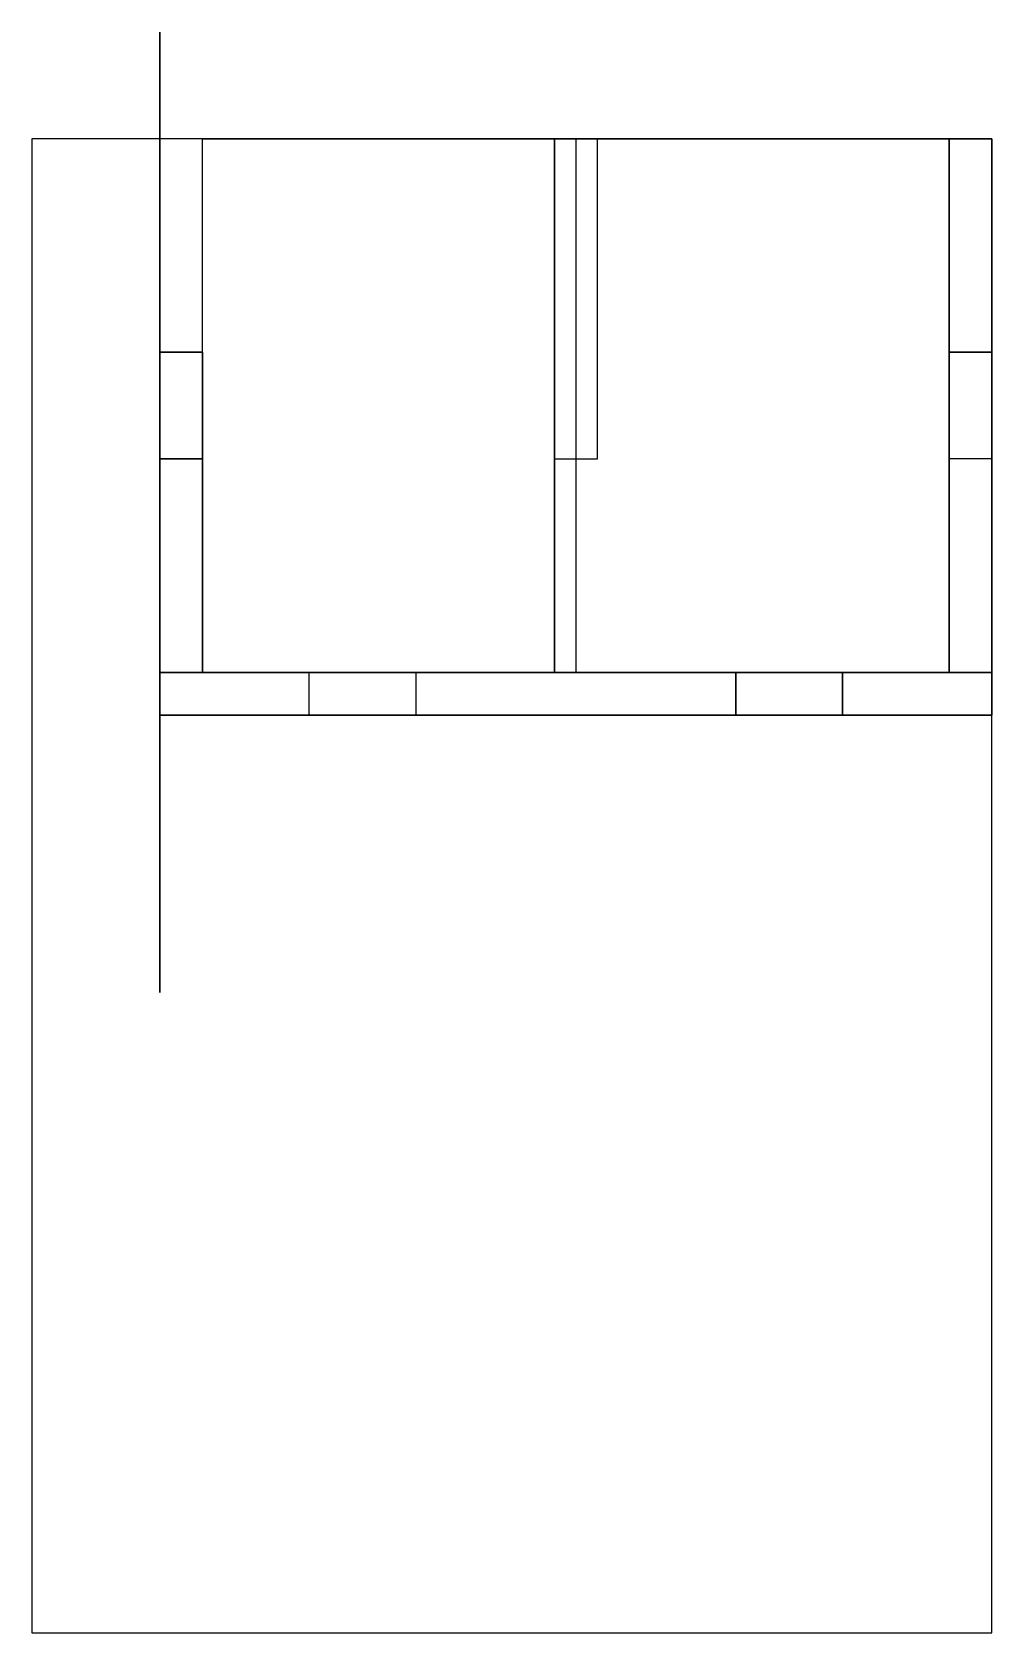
# Model space of a CAD drawing. Header units: centimetres. Extents: x -1.6 to 7.4, y -9 to 6.
import ezdxf

# ---------------------------------------------------------------- set-up
doc = ezdxf.new("R2010")
doc.units = ezdxf.units.CM
doc.header["$MEASUREMENT"] = 0
for name, color, linetype in [('SimpleBox_Finished v2_Sketch1', 7, 'Continuous'), ('SimpleBox_Finished v2_Sketch10', 7, 'Continuous'), ('SimpleBox_Finished v2_Sketch11', 7, 'Continuous'), ('SimpleBox_Finished v2_Sketch2', 7, 'Continuous'), ('SimpleBox_Finished v2_Sketch3', 7, 'Continuous'), ('SimpleBox_Finished v2_Sketch4', 7, 'Continuous'), ('SimpleBox_Finished v2_Sketch5', 7, 'Continuous'), ('SimpleBox_Finished v2_Sketch6', 7, 'Continuous'), ('SimpleBox_Finished v2_Sketch8', 7, 'Continuous'), ('SimpleBox_Finished v2_Sketch9', 7, 'Continuous')]:
    doc.layers.add(name, color=color, linetype=linetype)

msp = doc.modelspace()

# ---------------------------------------------------------------- linework, layer by layer
at = {"layer": 'SimpleBox_Finished v2_Sketch1'}
for p, q in [((0, 0), (0, 5)), ((0, 5), (7, 5)), ((3.5, 5), (3.5, 0)), ((7, 5), (7, 0)), ((-0.4, 3), (-0.4, 2)), ((0, 3), (-0.4, 3)), ((0, 2), (0, 3)), ((7, 3), (7.4, 3)), ((7, 2), (7, 3)), ((7.4, 3), (7.4, 2)), ((-0.4, 2), (0, 2)), ((7.4, 2), (7, 2)), ((7, 0), (0, 0)), ((5, 0), (5, -0.4)), ((6, 0), (5, 0)), ((6, -0.4), (6, 0)), ((1, -0.4), (1, 0)), ((1, 0), (2, 0)), ((2, 0), (2, -0.4)), ((2, -0.4), (1, -0.4)), ((5, -0.4), (6, -0.4))]:
    msp.add_line(p, q, dxfattribs=at)
msp.add_point((0, 0), dxfattribs=at)
at = {"layer": 'SimpleBox_Finished v2_Sketch10'}
for p, q in [((3.3, 0), (3.3, 5)), ((3.3, 5, -6.9), (3.3, 2, -6.9)), ((3.3, 2, -7.3), (3.3, 5, -7.3)), ((3.3, 5, -7.3), (3.3, 5, -6.9)), ((3.3, 5), (3.3, 5, -14.2)), ((3.3, 5, -14.2), (3.3, 0, -14.2)), ((3.3, 2, -7.3), (3.3, 3, -7.3)), ((3.3, 3, -6.9), (3.3, 2, -6.9)), ((3.3, 2, -6.9), (3.3, 2, -7.3)), ((3.3, 2, -6.9), (3.3, 2, -7.3)), ((3.3, 0, -14.2), (3.3, 0))]:
    msp.add_line(p, q, dxfattribs=at)
msp.add_point((3.3, 0), dxfattribs=at)
at = {"layer": 'SimpleBox_Finished v2_Sketch11'}
for p, q in [((7, 5, -7.3), (0, 5, -7.3)), ((0, 0, -7.3), (0, 5, -7.3)), ((0, 5, -7.3), (7, 5, -7.3)), ((3.3, 5, -7.3), (3.3, 2, -7.3)), ((3.7, 5, -7.3), (3.3, 5, -7.3)), ((3.7, 2, -7.3), (3.7, 5, -7.3)), ((7, 5, -7.3), (7, 0, -7.3)), ((-0.4, 2, -7.3), (-0.4, 3, -7.3)), ((-0.4, 3, -7.3), (-0.4, 2, -7.3)), ((-0.4, 3, -7.3), (0, 3, -7.3)), ((-0.4, 3, -7.3), (0, 3, -7.3)), ((0, 3, -7.3), (0, 2, -7.3)), ((7, 2, -7.3), (7, 3, -7.3)), ((7, 3, -7.3), (7.4, 3, -7.3)), ((7.4, 3, -7.3), (7, 3, -7.3)), ((7.4, 3, -7.3), (7.4, 2, -7.3)), ((7.4, 2, -7.3), (7.4, 3, -7.3)), ((0, 2, -7.3), (-0.4, 2, -7.3)), ((-0.4, 2, -7.3), (0, 2, -7.3)), ((0, 2, -7.3), (0, 0, -7.3)), ((3.3, 2, -7.3), (3.7, 2, -7.3)), ((7.4, 2, -7.3), (7, 2, -7.3)), ((7, 0, -7.3), (7, 2, -7.3)), ((7.4, 2, -7.3), (7, 2, -7.3)), ((-0.4, 0, -7.3), (7.4, 0, -7.3)), ((7, 0, -7.3), (0, 0, -7.3))]:
    msp.add_line(p, q, dxfattribs=at)
msp.add_point((0, 0, -7.3), dxfattribs=at)
at = {"layer": 'SimpleBox_Finished v2_Sketch2'}
for p, q in [((7.4, 5, 0.4), (7.4, 5, -14.6)), ((7.4, 0, 0.4), (7.4, 5, 0.4)), ((7.4, 5, -14.6), (7.4, 0, -14.6)), ((7.4, 5), (7.4, 5, 0.4)), ((7.4, 3), (7.4, 3, 0.4)), ((7.4, 3, 0.4), (7.4, 2, 0.4)), ((7.4, 2), (7.4, 3)), ((7.4, 2, 0.4), (7.4, 2)), ((7.4, 0, -0.6), (7.4, -0.4, -0.6)), ((7.4, -0.4, -12.6), (7.4, 0, -12.6)), ((7.4, 0, -14.6), (7.4, 0, 0.4)), ((7.4, 0, -13.6), (7.4, -0.4, -13.6)), ((7.4, -0.4, -1.6), (7.4, 0, -1.6)), ((7.4, 0, -1.6), (7.4, 0, -0.6)), ((7.4, 0, -12.6), (7.4, 0, -13.6)), ((7.4, -0.4, -0.6), (7.4, -0.4, -1.6)), ((7.4, -0.4, -13.6), (7.4, -0.4, -12.6))]:
    msp.add_line(p, q, dxfattribs=at)
msp.add_point((7.4, 0), dxfattribs=at)
at = {"layer": 'SimpleBox_Finished v2_Sketch3'}
for p, q in [((-1.6, 5, -14.6), (-1.6, -9, -14.6)), ((7.4, 5, -14.6), (-1.6, 5, -14.6)), ((0, 3, -14.6), (0, 5, -14.6)), ((0, 5, -14.6), (7, 5, -14.6)), ((7, 0, -14.6), (7, 5, -14.6)), ((7, 5, -14.6), (7.4, 5, -14.6)), ((7, 5, -14.6), (7, 3, -14.6)), ((7.4, 5, -14.6), (7.4, 0, -14.6)), ((7.4, -9, -14.6), (7.4, 5, -14.6)), ((-0.4, 2, -14.6), (-0.4, 3, -14.6)), ((-0.4, 3, -14.6), (0, 3, -14.6)), ((7, 3, -14.6), (7.4, 3, -14.6)), ((7.4, 3, -14.6), (7.4, 2, -14.6)), ((0, 2, -14.6), (-0.4, 2, -14.6)), ((0, 0, -14.6), (0, 2, -14.6)), ((0, 0, -14.6), (0, 2, -14.6)), ((7, 2, -14.6), (7, 0, -14.6)), ((7.4, 2, -14.6), (7, 2, -14.6)), ((1, 0, -14.6), (0, 0, -14.6)), ((5, 0, -14.6), (2, 0, -14.6)), ((5, -0.4, -14.6), (5, 0, -14.6)), ((7, 0, -14.6), (6, 0, -14.6)), ((6, 0, -14.6), (6, -0.4, -14.6)), ((1, -0.4, -14.6), (1, 0, -14.6)), ((2, 0, -14.6), (2, -0.4, -14.6)), ((7.4, 0, -14.6), (7, 0, -14.6)), ((2, -0.4, -14.6), (1, -0.4, -14.6)), ((2, -0.4, -14.6), (1, -0.4, -14.6)), ((6, -0.4, -14.6), (5, -0.4, -14.6)), ((-1.6, -9, -14.6), (7.4, -9, -14.6))]:
    msp.add_line(p, q, dxfattribs=at)
msp.add_point((0, 0, -14.6), dxfattribs=at)
at = {"layer": 'SimpleBox_Finished v2_Sketch4'}
for p, q in [((-0.4, 6, 1), (-0.4, -3, 1)), ((-0.4, -3, -16), (-0.4, 6, -16)), ((-0.4, 6, -16), (-0.4, 6, 1)), ((-0.4, 3, 0.4), (-0.4, 5, 0.4)), ((-0.4, 5, 0.4), (-0.4, 5, -14.6)), ((-0.4, 5, -14.6), (-0.4, 0, -14.6)), ((-0.4, 3, -14.6), (-0.4, 2, -14.6)), ((-0.4, 3), (-0.4, 3, 0.4)), ((-0.4, 2, -14.2), (-0.4, 3, -14.2)), ((-0.4, 3, -14.2), (-0.4, 3, -14.6)), ((-0.4, 2), (-0.4, 3)), ((-0.4, 2, 0.4), (-0.4, 2)), ((-0.4, 2, -14.6), (-0.4, 2, -14.2)), ((-0.4, 0, 0.4), (-0.4, 2, 0.4)), ((-0.4, 0, -0.6), (-0.4, 0, 0.4)), ((-0.4, -0.4, -0.6), (-0.4, 0, -0.6)), ((-0.4, -0.4, -12.6), (-0.4, 0, -12.6)), ((-0.4, 0, -13.6), (-0.4, -0.4, -13.6)), ((-0.4, 0, -14.6), (-0.4, 0, -13.6)), ((-0.4, 0, -12.6), (-0.4, 0, -1.6)), ((-0.4, 0, -1.6), (-0.4, -0.4, -1.6)), ((-0.4, -0.4, -1.6), (-0.4, -0.4, -0.6)), ((-0.4, -0.4, -13.6), (-0.4, -0.4, -12.6)), ((-0.4, -3, 1), (-0.4, -3, -16))]:
    msp.add_line(p, q, dxfattribs=at)
msp.add_point((-0.4, 0), dxfattribs=at)
at = {"layer": 'SimpleBox_Finished v2_Sketch5'}
for p, q in [((-0.4, 5, 0.4), (-0.4, 5, -14.6)), ((-0.4, 5, -14.6), (-0.4, 3, -14.6)), ((-0.4, 3, 0.4), (-0.4, 5, 0.4)), ((-0.4, 3, -14.2), (-0.4, 2, -14.2)), ((-0.4, 3, -14.6), (-0.4, 3, -14.2)), ((-0.4, 2, -7.3), (-0.4, 3, -7.3)), ((-0.4, 3), (-0.4, 3, 0.4)), ((-0.4, 3, -6.9), (-0.4, 2, -6.9)), ((-0.4, 2), (-0.4, 3)), ((-0.4, 3, -7.3), (-0.4, 3, -6.9)), ((-0.4, 2, 0.4), (-0.4, 2)), ((-0.4, 2, -14.6), (-0.4, 0, -14.6)), ((-0.4, 2, -6.9), (-0.4, 2, -7.3)), ((-0.4, 2, -14.2), (-0.4, 2, -14.6)), ((-0.4, 0, 0.4), (-0.4, 2, 0.4)), ((-0.4, 0, -13.6), (-0.4, -0.4, -13.6)), ((-0.4, 0, -12.6), (-0.4, 0, -1.6)), ((-0.4, 0, -14.6), (-0.4, 0, -13.6)), ((-0.4, 0, -1.6), (-0.4, -0.4, -1.6)), ((-0.4, 0, -0.6), (-0.4, 0, 0.4)), ((-0.4, -0.4, -12.6), (-0.4, 0, -12.6)), ((-0.4, -0.4, -0.6), (-0.4, 0, -0.6)), ((-0.4, -0.4, -1.6), (-0.4, -0.4, -0.6)), ((-0.4, -0.4, -13.6), (-0.4, -0.4, -12.6))]:
    msp.add_line(p, q, dxfattribs=at)
msp.add_point((-0.4, 0), dxfattribs=at)
at = {"layer": 'SimpleBox_Finished v2_Sketch6'}
for p, q in [((7.4, 5, 0.4), (7.4, 3, 0.4)), ((7.4, 0, -14.6), (7.4, 5, -14.6)), ((7.4, 5, -14.6), (7.4, 5, 0.4)), ((7.4, 3, -7.3), (7.4, 2, -7.3)), ((7.4, 3, -6.9), (7.4, 3, -7.3)), ((7.4, 3, -7.3), (7.4, 2, -7.3)), ((7.4, 3, 0.4), (7.4, 3)), ((7.4, 3, -6.9), (7.4, 3, -7.3)), ((7.4, 3), (7.4, 2)), ((7.4, 2, -6.9), (7.4, 3, -6.9)), ((7.4, 2, -6.9), (7.4, 3, -6.9)), ((7.4, 2), (7.4, 2, 0.4)), ((7.4, 2, 0.4), (7.4, 0, 0.4)), ((7.4, 2, -7.3), (7.4, 2, -6.9)), ((7.4, 2, -7.3), (7.4, 2, -6.9)), ((7.4, 0, 0.4), (7.4, 0, -0.6)), ((7.4, 0, -0.6), (7.4, -0.4, -0.6)), ((7.4, -0.4, -1.6), (7.4, 0, -1.6)), ((7.4, 0, -13.6), (7.4, 0, -14.6)), ((7.4, 0, -12.6), (7.4, -0.4, -12.6)), ((7.4, 0, -1.6), (7.4, 0, -12.6)), ((7.4, -0.4, -13.6), (7.4, 0, -13.6)), ((7.4, -0.4, -0.6), (7.4, -0.4, -1.6)), ((7.4, -0.4, -12.6), (7.4, -0.4, -13.6))]:
    msp.add_line(p, q, dxfattribs=at)
msp.add_point((7.4, 0), dxfattribs=at)
at = {"layer": 'SimpleBox_Finished v2_Sketch8'}
for p, q in [((-0.4, -0.4, -1.6), (-0.4, -0.4, -0.6)), ((-0.4, -0.4, -14.6), (-0.4, -0.4, 0.4)), ((-0.4, -0.4, 0.4), (7.4, -0.4, 0.4)), ((7.4, -0.4, -14.6), (-0.4, -0.4, -14.6)), ((0, -0.4, -0.6), (-0.4, -0.4, -0.6)), ((-0.4, -0.4, -13.6), (-0.4, -0.4, -12.6)), ((-0.4, -0.4, -0.6), (-0.4, -0.4, -1.6)), ((-0.4, -0.4, -1.6), (0, -0.4, -1.6)), ((0, -0.4, -1.6), (0, -0.4, -0.6)), ((2, -0.4, -14.6), (1, -0.4, -14.6)), ((1, -0.4, 0.4), (2, -0.4, 0.4)), ((5, -0.4, 0.4), (6, -0.4, 0.4)), ((6, -0.4, -14.6), (5, -0.4, -14.6)), ((7.4, -0.4, -0.6), (7.4, -0.4, -1.6)), ((7.4, -0.4, 0.4), (7.4, -0.4, -14.6)), ((7.4, -0.4, -13.6), (7.4, -0.4, -12.6))]:
    msp.add_line(p, q, dxfattribs=at)
msp.add_point((0, -0.4), dxfattribs=at)
at = {"layer": 'SimpleBox_Finished v2_Sketch9'}
for p, q in [((5, 0), (2, 0)), ((2, 0, -14.2), (5, 0, -14.2)), ((7.4, 0, -14.6), (-0.4, 0, -14.6)), ((-0.4, 0, 0.4), (7.4, 0, 0.4)), ((-0.4, 0, -14.6), (-0.4, 0, 0.4)), ((0, 0, 0.4), (0, 0, -0.6)), ((3.3, 0, -14.2), (3.7, 0, -14.2)), ((3.7, 0), (3.3, 0)), ((3.3, 0), (3.3, 0, -14.2)), ((3.7, 0, -14.2), (3.7, 0)), ((7.4, 0, 0.4), (7.4, 0, -14.6))]:
    msp.add_line(p, q, dxfattribs=at)
msp.add_point((0, 0), dxfattribs=at)

doc.saveas('drawing.dxf')
